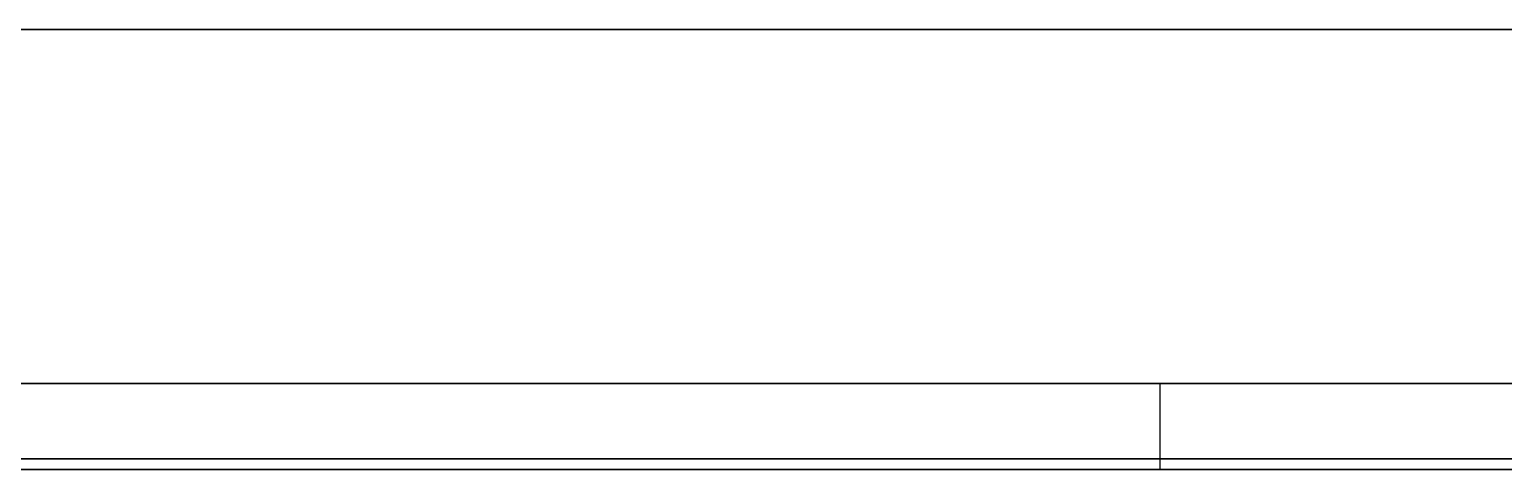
# Model space of a CAD drawing. Header units: millimetres. Extents: x -1488 to 3198, y -4194 to 3775.
# Drawn here: x -1144.9 to -973.2, y -4194.1 to -4142.9 of the extents above; entities that cross this region are included whole.
import ezdxf

# ---------------------------------------------------------------- set-up
doc = ezdxf.new("R2010")
doc.units = ezdxf.units.MM
doc.header["$MEASUREMENT"] = 0
doc.layers.add('Warstwa 01', color=7, linetype='Continuous', true_color=0xffffff)

msp = doc.modelspace()

# ---------------------------------------------------------------- linework, layer by layer
at = {"layer": 'Warstwa 01'}
for points in [[(-851.59891889494, -4142.867937086089, 487.144736735097), (-1081.229549258668, -4142.867937086089, 487.1447367350973), (-1310.860179622396, -4142.867937086089, 487.1447367350976)], [(-1340.27364794589, -4184.117115089797, 272.1365272724687), (-1108.768986412415, -4184.117115089797, 272.1365272724684), (-877.2643248789391, -4184.117115089797, 272.136527272468)], [(-1013.217607652083, -4184.117115089797, 152.7808265672617), (-1145.320883645072, -4184.117115089797, 129.4874547697209), (-1277.424159638062, -4184.117115089797, 106.1940829721801)], [(-1013.217607652083, -4194.117115089797, 152.7808265672617), (-1013.217607652083, -4189.117115089797, 152.7808265672617), (-1013.217607652083, -4184.117115089797, 152.7808265672617)], [(-851.59891889494, -4192.867937086087, 487.1447367350973), (-1081.229549258668, -4192.867937086087, 487.1447367350976), (-1310.860179622396, -4192.867937086087, 487.144736735098)], [(-1340.27364794589, -4194.117115089797, 272.1365272724687), (-1108.768986412415, -4194.117115089797, 272.1365272724684), (-877.2643248789391, -4194.117115089797, 272.136527272468)], [(-1013.217607652083, -4194.117115089797, 152.7808265672617), (-1145.320883645072, -4194.117115089797, 129.4874547697209), (-1277.424159638062, -4194.117115089797, 106.1940829721801)]]:
    msp.add_open_spline(points, degree=2, dxfattribs=at)
for points in [[(-1309.212736629001, -4142.86793708609, 477.2452321269052), (-1196.398445121323, -4142.86793708609, 477.245232126905), (-1083.584153613647, -4142.86793708609, 477.2452321269049), (-967.5371364868581, -4142.86793708609, 477.2452321269064), (-851.4901193600684, -4142.86793708609, 477.245232126908)], [(-1309.212736629001, -4192.867937086088, 477.2452321269055), (-1196.398445121323, -4192.867937086088, 477.2452321269053), (-1083.584153613647, -4192.867937086088, 477.2452321269052), (-967.5371364868581, -4192.867937086088, 477.2452321269068), (-851.4901193600684, -4192.867937086088, 477.2452321269084)]]:
    msp.add_open_spline(points, degree=2, knots=[5009.033172959468, 5009.033172959468, 5009.033172959468, 5234.661755974822, 5234.661755974822, 5466.755790228401, 5466.755790228401, 5466.755790228401], dxfattribs=at)
for points in [[(-954.5351987687354, -4184.117115089797, 103.5404389166512), (-954.5351987687362, -4184.117115089797, 153.5404389166512), (-1004.535198768735, -4184.117115089797, 153.5404389166509), (-1008.909631945033, -4184.117115089797, 153.5404389166516), (-1013.217607652083, -4184.117115089797, 152.7808265672617)], [(-954.5351987687354, -4194.117115089797, 103.5404389166512), (-954.5351987687362, -4194.117115089797, 153.5404389166512), (-1004.535198768735, -4194.117115089797, 153.5404389166509), (-1008.909631945033, -4194.117115089797, 153.5404389166516), (-1013.217607652083, -4194.117115089797, 152.7808265672617)]]:
    msp.add_rational_spline(points, [1, 0.7071067811865476, 1, 0.9961946980917361, 1], degree=2, knots=[-808.8652706023458, -808.8652706023458, -808.8652706023458, -730.325454262601, -730.325454262601, -721.5988080026294, -721.5988080026294, -721.5988080026294], dxfattribs=at)

doc.saveas('drawing.dxf')
